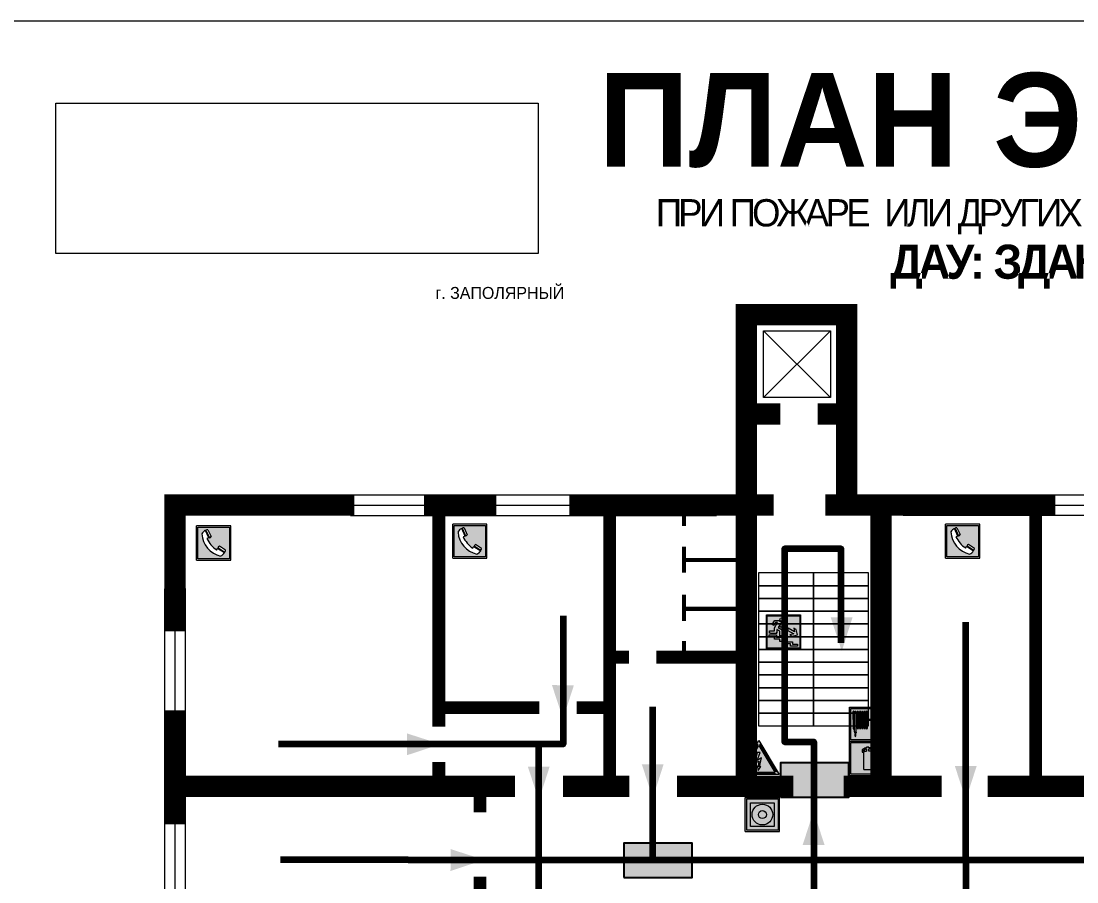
# Model space of a CAD drawing. Header units: millimetres. Extents: x 13114 to 67229, y 22859 to 38520.
# Drawn here: x 22580.6 to 22828.1, y 36537.8 to 36739.7 of the extents above; entities that cross this region are included whole.
import ezdxf

# ---------------------------------------------------------------- set-up
doc = ezdxf.new("R2010")
doc.units = ezdxf.units.MM
doc.layers.add('План_Штампы', color=7, linetype='Continuous')
doc.styles.add('обычный', font='arial.ttf')
picture_1 = doc.add_image_def('image1.jpg', size_in_pixel=(337, 105))

# ---------------------------------------------------------------- blocks, each defined once
blk = doc.blocks.new('A$C7B4425F7')
at = {"true_color": 0xffffff}
blk.add_hatch(color=7, dxfattribs=at).paths.add_polyline_path([(0, 0), (-16, 0), (-16, -8), (0, -8)])
h = blk.add_hatch(color=126)
h.paths.add_polyline_path([(-0.2, -0.2), (-15.8, -0.2), (-15.8, -7.8), (-0.2, -7.8)])
h.paths.add_polyline_path([(-11.76, -2.03), (-11.76, -3.66), (-11.17, -3.66, -0.568275), (-11.17, -6.18), (-12.58, -6.18), (-12.58, -2.03)], flags=16)
h.paths.add_polyline_path([(-13.33, -4.12, -0.495768), (-13.59, -6.18), (-15.03, -6.18), (-15.03, -2.03), (-13.59, -2.03, -0.487973)], flags=16)
h.paths.add_polyline_path([(-10.25, -2.03), (-9.48, -2.03), (-9.48, -6.18), (-10.25, -6.18)], flags=16)
h.paths.add_polyline_path([(-13.84, -3.69), (-14.24, -3.69), (-14.24, -3.03), (-13.9, -3.03, -0.692621)], flags=0)
h.paths.add_polyline_path([(-9.15, -2.03), (-8.4, -2.03), (-8.04, -3.07), (-7.68, -2.03), (-6.93, -2.03), (-7.64, -4.1), (-6.93, -6.18), (-7.68, -6.18), (-8.04, -5.14), (-8.4, -6.18), (-9.15, -6.18), (-8.44, -4.1)], flags=16)
h.paths.add_polyline_path([(-11.76, -4.46), (-11.42, -4.46, -0.692621), (-11.36, -5.12), (-11.76, -5.12)], flags=0)
h.paths.add_polyline_path([(-13.9, -5.2), (-14.24, -5.2), (-14.24, -4.55), (-13.84, -4.55, -0.708038)], flags=0)
edge = h.paths.add_edge_path(flags=16)
edge.add_ellipse((-5.51, -4.08), major_axis=(0, 2.05), ratio=0.586184, start_angle=0, end_angle=360)
edge = h.paths.add_edge_path(flags=0)
edge.add_ellipse((-5.51, -4.08), major_axis=(0, 1.14), ratio=0.454828, start_angle=0, end_angle=360)
h.paths.add_polyline_path([(-4.13, -4.96, 0.377264), (-3.48, -4.52, 0.0555), (-3.16, -2.03), (-1.66, -2.03), (-1.66, -4.96), (-0.96, -4.96), (-0.96, -7.01), (-1.75, -7.01), (-1.75, -6.18), (-3.3, -6.18), (-3.3, -7.02), (-4.13, -7.02)], flags=16)
h.paths.add_polyline_path([(-2.73, -2.91), (-2.28, -2.91), (-2.28, -4.96), (-3.05, -4.96, 0.079136)], flags=0)
at = {"color": 126}
blk.add_lwpolyline([(-16, -8), (0, -8), (0, 0), (-16, 0)], close=True, dxfattribs=at)
blk = doc.blocks.new('вниз')
at = {"lineweight": 0, "true_color": 0xffffff}
h = blk.add_hatch(color=7, dxfattribs=at)
h.dxf.hatch_style = 1
h.paths.add_polyline_path([(40994.51, -4472.22), (40986.51, -4472.22), (40986.51, -4480.22), (40994.51, -4480.22)])
h.paths.add_polyline_path([(40994.31, -4472.42), (40994.31, -4480.01), (40986.71, -4480.01), (40986.71, -4472.42)], flags=16)
h.paths.add_polyline_path([(40988.43, -4473.53), (40989.43, -4473.53), (40990.19, -4473.96), (40990.19, -4474.6), (40991, -4474.6), (40991, -4475.06), (40989.73, -4475.06), (40989.73, -4474.46), (40989.3, -4475.18), (40990.17, -4475.7), (40990.17, -4477.11), (40989.63, -4477.11), (40989.63, -4476.01), (40988.94, -4475.59), (40988.94, -4476.46), (40988.94, -4476.46), (40987.47, -4476.46), (40987.26, -4476.46), (40987.26, -4475.92), (40988.4, -4475.92), (40988.4, -4475.2), (40989.1, -4473.99), (40988.66, -4473.99), (40988.24, -4474.7), (40987.86, -4474.47), (40988.41, -4473.56)], flags=0)
h.paths.add_polyline_path([(40990.55, -4473.29, -1), (40989.69, -4473.29, -1)], flags=0)
h.paths.add_polyline_path([(40988.85, -4476.89), (40988.85, -4477.43), (40990.1, -4477.43), (40990.1, -4477.99), (40991.34, -4477.99), (40991.34, -4478.54), (40992.59, -4478.54), (40992.59, -4479.09), (40993.83, -4479.09), (40993.83, -4479.52), (40992.17, -4479.52), (40992.17, -4478.97), (40990.91, -4478.97), (40990.91, -4478.41), (40989.68, -4478.41), (40989.68, -4477.86), (40988.43, -4477.86), (40988.43, -4477.31), (40987.6, -4477.31), (40987.18, -4477.31), (40987.18, -4476.89)], flags=0)
h.paths.add_polyline_path([(40991.61, -4475.33), (40993.12, -4476.2), (40992.9, -4475.27), (40993.48, -4475.6), (40993.83, -4476.88), (40992.56, -4477.22), (40991.97, -4476.88), (40992.9, -4476.61), (40991.38, -4475.74), (40991.58, -4475.39)], flags=0)
h.paths.add_polyline_path([(40990.19, -4473.96), (40989.43, -4473.53), (40988.43, -4473.53), (40988.41, -4473.56), (40987.86, -4474.47), (40988.24, -4474.7), (40988.66, -4473.99), (40989.1, -4473.99), (40988.4, -4475.2), (40988.4, -4475.92), (40987.26, -4475.92), (40987.26, -4476.46), (40987.47, -4476.46), (40988.94, -4476.46), (40988.94, -4476.27), (40988.94, -4475.59), (40989.63, -4476.01), (40989.63, -4477.11), (40990.17, -4477.11), (40990.17, -4475.7), (40989.3, -4475.18), (40989.73, -4474.46), (40989.73, -4475.06), (40991, -4475.06), (40991, -4474.6), (40990.19, -4474.6)], flags=0)
h.paths.add_polyline_path([(40990.55, -4473.29, 1), (40989.69, -4473.29, 1)], flags=0)
h.paths.add_polyline_path([(40991.61, -4475.33), (40991.58, -4475.39), (40991.38, -4475.74), (40992.9, -4476.61), (40991.97, -4476.88), (40992.56, -4477.22), (40993.83, -4476.88), (40993.48, -4475.6), (40992.9, -4475.27), (40993.12, -4476.2)], flags=0)
h.paths.add_polyline_path([(40990.1, -4477.43), (40988.85, -4477.43), (40988.85, -4476.89), (40987.18, -4476.89), (40987.18, -4477.31), (40987.6, -4477.31), (40988.43, -4477.31), (40988.43, -4477.86), (40989.68, -4477.86), (40989.68, -4478.41), (40990.91, -4478.41), (40990.91, -4478.97), (40992.17, -4478.97), (40992.17, -4479.52), (40993.83, -4479.52), (40993.83, -4479.09), (40992.59, -4479.09), (40992.59, -4478.54), (40991.34, -4478.54), (40991.34, -4477.99), (40990.1, -4477.99)], flags=0)
at = {"lineweight": 0}
h = blk.add_hatch(color=126, dxfattribs=at)
h.dxf.hatch_style = 1
h.paths.add_polyline_path([(40994.31, -4472.42), (40986.71, -4472.42), (40986.71, -4480.01), (40994.31, -4480.01)])
h.paths.add_polyline_path([(40988.43, -4473.53), (40989.43, -4473.53), (40990.19, -4473.96), (40990.19, -4474.6), (40991, -4474.6), (40991, -4475.06), (40989.73, -4475.06), (40989.73, -4474.46), (40989.3, -4475.18), (40990.17, -4475.7), (40990.17, -4477.11), (40989.63, -4477.11), (40989.63, -4476.01), (40988.94, -4475.59), (40988.94, -4476.46), (40988.94, -4476.46), (40987.47, -4476.46), (40987.26, -4476.46), (40987.26, -4475.92), (40988.4, -4475.92), (40988.4, -4475.2), (40989.1, -4473.99), (40988.66, -4473.99), (40988.24, -4474.7), (40987.86, -4474.47), (40988.41, -4473.56)], flags=16)
h.paths.add_polyline_path([(40990.55, -4473.29, -1), (40989.69, -4473.29, -1)], flags=16)
h.paths.add_polyline_path([(40988.85, -4476.89), (40988.85, -4477.43), (40990.1, -4477.43), (40990.1, -4477.99), (40991.34, -4477.99), (40991.34, -4478.54), (40992.59, -4478.54), (40992.59, -4479.09), (40993.83, -4479.09), (40993.83, -4479.52), (40992.17, -4479.52), (40992.17, -4478.97), (40990.91, -4478.97), (40990.91, -4478.41), (40989.68, -4478.41), (40989.68, -4477.86), (40988.43, -4477.86), (40988.43, -4477.31), (40987.6, -4477.31), (40987.18, -4477.31), (40987.18, -4476.89)], flags=16)
h.paths.add_polyline_path([(40991.61, -4475.33), (40993.12, -4476.2), (40992.9, -4475.27), (40993.48, -4475.6), (40993.83, -4476.88), (40992.56, -4477.22), (40991.97, -4476.88), (40992.9, -4476.61), (40991.38, -4475.74), (40991.58, -4475.39)], flags=16)
at = {"lineweight": 0, "true_color": 0xffffff}
h = blk.add_hatch(color=7, dxfattribs=at)
h.dxf.hatch_style = 1
h.paths.add_polyline_path([(40989.73, -4474.46), (40989.73, -4475.06), (40991, -4475.06), (40991, -4474.6), (40990.19, -4474.6), (40990.19, -4473.96), (40989.43, -4473.53), (40988.43, -4473.53), (40988.41, -4473.56), (40987.86, -4474.47), (40988.24, -4474.7), (40988.66, -4473.99), (40989.1, -4473.99), (40988.4, -4475.2), (40988.4, -4475.92), (40987.26, -4475.92), (40987.26, -4476.46), (40987.47, -4476.46), (40988.94, -4476.46), (40988.94, -4475.59), (40989.63, -4476.01), (40989.63, -4477.11), (40990.17, -4477.11), (40990.17, -4475.7), (40989.3, -4475.18)])
h.paths.add_polyline_path([(40989.69, -4473.29, 1), (40990.55, -4473.29, 1)])
h.paths.add_polyline_path([(40991.61, -4475.33), (40991.58, -4475.39), (40991.38, -4475.74), (40992.9, -4476.61), (40991.97, -4476.88), (40992.56, -4477.22), (40993.83, -4476.88), (40993.48, -4475.6), (40992.9, -4475.27), (40993.12, -4476.2)])
h.paths.add_polyline_path([(40990.1, -4477.43), (40988.85, -4477.43), (40988.85, -4476.89), (40987.18, -4476.89), (40987.18, -4477.31), (40987.6, -4477.31), (40988.43, -4477.31), (40988.43, -4477.86), (40989.68, -4477.86), (40989.68, -4478.41), (40990.91, -4478.41), (40990.91, -4478.97), (40992.17, -4478.97), (40992.17, -4479.52), (40993.83, -4479.52), (40993.83, -4479.09), (40992.59, -4479.09), (40992.59, -4478.54), (40991.34, -4478.54), (40991.34, -4477.99), (40990.1, -4477.99)])
at = {"color": 126, "lineweight": 0}
for points in [[(40986.51, -4472.22), (40994.51, -4472.22), (40994.51, -4480.22), (40986.51, -4480.22)], [(40986.71, -4472.42), (40994.31, -4472.42), (40994.31, -4480.01), (40986.71, -4480.01)]]:
    blk.add_lwpolyline(points, close=True, dxfattribs=at)
for points in [[(40987.47, -4476.46), (40987.26, -4476.46), (40987.26, -4475.92), (40988.4, -4475.92), (40988.4, -4475.2), (40989.1, -4473.99), (40988.66, -4473.99), (40988.24, -4474.7), (40987.86, -4474.47), (40988.41, -4473.56), (40988.43, -4473.53), (40989.43, -4473.53), (40990.19, -4473.96), (40990.19, -4474.6), (40991, -4474.6), (40991, -4475.06), (40989.73, -4475.06), (40989.73, -4474.46), (40989.3, -4475.18), (40990.17, -4475.7), (40990.17, -4477.11), (40989.63, -4477.11), (40989.63, -4476.01), (40988.94, -4475.59), (40988.94, -4476.46)], [(40987.6, -4477.31), (40987.18, -4477.31), (40987.18, -4476.89), (40988.85, -4476.89), (40988.85, -4477.43), (40990.1, -4477.43), (40990.1, -4477.99), (40991.34, -4477.99), (40991.34, -4478.54), (40992.59, -4478.54), (40992.59, -4479.09), (40993.83, -4479.09), (40993.83, -4479.52), (40992.17, -4479.52), (40992.17, -4478.97), (40990.91, -4478.97), (40990.91, -4478.41), (40989.68, -4478.41), (40989.68, -4477.86), (40988.43, -4477.86), (40988.43, -4477.31), (40987.6, -4477.31)], [(40987.47, -4476.46), (40988.94, -4476.46), (40988.94, -4476.27)], [(40991.58, -4475.39), (40991.38, -4475.74), (40992.9, -4476.61), (40991.97, -4476.88), (40992.56, -4477.22), (40993.83, -4476.88), (40993.48, -4475.6), (40992.9, -4475.27), (40993.12, -4476.2), (40991.61, -4475.33), (40991.58, -4475.39)]]:
    blk.add_lwpolyline(points, dxfattribs=at)
blk.add_circle((40990.12, -4473.29), 0.432, dxfattribs=at)
blk = doc.blocks.new('A$C32E8229D')
at = {"true_color": 0xffffff}
blk.add_hatch(color=7, dxfattribs=at).paths.add_polyline_path([(0, 0), (0, -8), (16, -8), (16, 0)])
h = blk.add_hatch(color=126)
h.paths.add_polyline_path([(0.2, -0.2), (15.8, -0.2), (15.8, -7.8), (0.2, -7.8)])
h.paths.add_polyline_path([(13.49, -2.05), (12.08, -2.05), (11.37, -2.63, 0.162397), (11.29, -2.84), (11.29, -3.63), (10.35, -3.63), (10.35, -4.05), (11.68, -4.05), (11.68, -3.48), (12.26, -4.28), (11.29, -5.1), (11.29, -6.78), (11.85, -6.78), (11.85, -5.44), (12.8, -4.64), (12.8, -5.94), (14.46, -5.94), (14.46, -5.39), (13.45, -5.39), (13.45, -3.97), (12.46, -2.59), (13.15, -2.59), (13.69, -3.34), (14.18, -3)], flags=16)
h.paths.add_polyline_path([(10.74, -1.82, 1), (11.8, -1.82, 1)], flags=16)
h.paths.add_polyline_path([(9.39, -3.59), (5.99, -3.59), (6.56, -3.03), (5.91, -3.03), (5.1, -3.83), (5.91, -4.64), (6.56, -4.64), (5.99, -4.09), (9.39, -4.09)], flags=16)
h.paths.add_polyline_path([(4.29, -1.08), (1.72, -1.08), (1.72, -6.6), (4.29, -6.6)], flags=16)
at = {"color": 126}
blk.add_lwpolyline([(16, -8), (0, -8), (0, 0), (16, 0)], close=True, dxfattribs=at)
blk = doc.blocks.new('A$C54414219')
at = {"true_color": 0xffffff}
h = blk.add_hatch(color=7, dxfattribs=at)
h.paths.add_polyline_path([(2.39, -9.45), (2.39, -18.3), (11.23, -18.3), (11.23, -9.45)], flags=0)
h.paths.add_polyline_path([(10.71, -13.87, -1), (2.92, -13.87, -1)], flags=0)
h.paths.add_polyline_path([(8.3, -13.87, -1), (5.33, -13.87, -1)], flags=0)
h.paths.add_polyline_path([(0.41, -7.47), (0.41, -20.27), (13.21, -20.27), (13.21, -7.47)])
h.paths.add_polyline_path([(0.92, -19.77), (12.71, -19.77), (12.71, -7.98), (0.92, -7.98)], flags=16)
h.paths.add_polyline_path([(11.23, -9.45), (11.23, -18.3), (2.39, -18.3), (2.39, -9.45)], flags=0)
at = {"lineweight": 5}
h = blk.add_hatch(color=242, dxfattribs=at)
h.paths.add_polyline_path([(12.71, -7.98), (0.92, -7.98), (0.92, -19.77), (12.71, -19.77)])
h.paths.add_polyline_path([(11.23, -18.3), (2.39, -18.3), (2.39, -9.45), (11.23, -9.45)], flags=16)
h.paths.add_polyline_path([(10.71, -13.87, -1), (2.92, -13.87, -1)], flags=0)
h.paths.add_polyline_path([(8.3, -13.87, -1), (5.33, -13.87, -1)], flags=0)
at = {"true_color": 0xffffff}
h = blk.add_hatch(color=7, dxfattribs=at)
h.paths.add_polyline_path([(2.39, -9.45), (2.39, -18.3), (11.23, -18.3), (11.23, -9.45)])
h.paths.add_polyline_path([(10.71, -13.87, -1), (2.92, -13.87, -1)], flags=16)
h.paths.add_polyline_path([(8.3, -13.87, -1), (5.33, -13.87, -1)], flags=0)
at = {"lineweight": 5}
h = blk.add_hatch(color=242, dxfattribs=at)
h.paths.add_polyline_path([(2.92, -13.87, 1), (10.71, -13.87, 1)])
h.paths.add_polyline_path([(8.3, -13.87, -1), (5.33, -13.87, -1)], flags=16)
at = {"color": 242, "lineweight": 5}
for p, q in [((0.41, -20.27), (0.41, -7.47)), ((0.41, -7.47), (13.21, -7.47)), ((0.41, -7.47), (13.21, -7.47)), ((13.21, -20.27), (13.21, -7.47)), ((0.41, -20.27), (13.21, -20.27))]:
    blk.add_line(p, q, dxfattribs=at)
for points in [[(0.92, -7.98), (12.71, -7.98), (12.71, -19.77), (0.92, -19.77)], [(2.39, -9.45), (11.23, -9.45), (11.23, -18.3), (2.39, -18.3)]]:
    blk.add_lwpolyline(points, close=True, dxfattribs=at)
for radius in [3.89, 1.49]:
    blk.add_circle((6.81, -13.87), radius, dxfattribs=at)
blk = doc.blocks.new('A$C3E6D3DDE')
at = {"lineweight": 5}
h = blk.add_hatch(color=40, dxfattribs=at)
h.paths.add_polyline_path([(24.1, 1.45), (16.46, -11.35), (31.74, -11.35)])
h.paths.add_polyline_path([(24.09, -0.46), (30.03, -10.41), (18.14, -10.41)], flags=16)
h.paths.add_polyline_path([(24.54, -3.08), (23.41, -6.02), (25.13, -5.01), (24.33, -8.5), (24.82, -8.27), (23.79, -9.86), (23.4, -8.04), (23.8, -8.43), (24.04, -6.29), (22.39, -7.25), (23.44, -3.08)], flags=0)
h = blk.add_hatch(color=256, dxfattribs=at)
h.paths.add_polyline_path([(24.37, 0.03, 0.567511), (23.82, 0.03), (17.59, -10.4, 0.582454), (17.86, -10.88), (30.32, -10.88, 0.582149), (30.6, -10.4)])
h.paths.add_polyline_path([(24.09, -0.46), (18.14, -10.41), (30.03, -10.41)], flags=16)
h.paths.add_polyline_path([(24.54, -3.08), (23.41, -6.02), (25.13, -5.01), (24.33, -8.5), (24.82, -8.27), (23.79, -9.86), (23.4, -8.04), (23.8, -8.43), (24.04, -6.29), (22.39, -7.25), (23.44, -3.08)], flags=0)
h = blk.add_hatch(color=40, dxfattribs=at)
h.paths.add_polyline_path([(24.09, -0.46), (18.14, -10.41), (30.03, -10.41)])
h.paths.add_polyline_path([(24.82, -8.27), (23.79, -9.86), (23.4, -8.04), (23.8, -8.43), (24.04, -6.29), (22.39, -7.25), (23.44, -3.08), (24.54, -3.08), (23.41, -6.02), (25.13, -5.01), (24.33, -8.5)], flags=16)
at = {"color": 40, "lineweight": 5}
for p, q in [((16.46, -11.35), (24.1, 1.45)), ((24.1, 1.45), (31.74, -11.35))]:
    blk.add_line(p, q, dxfattribs=at)
at = {"lineweight": 5}
for p, q in [((17.59, -10.4), (23.82, 0.03)), ((24.37, 0.03), (30.6, -10.4)), ((18.14, -10.41), (24.09, -0.46)), ((23.44, -3.08), (22.39, -7.25)), ((23.41, -6.02), (24.54, -3.08)), ((24.54, -3.08), (23.44, -3.08)), ((24.09, -0.46), (30.03, -10.41)), ((22.39, -7.25), (24.04, -6.29)), ((25.13, -5.01), (23.41, -6.02)), ((24.04, -6.29), (23.8, -8.43)), ((24.33, -8.5), (25.13, -5.01)), ((17.86, -10.88), (30.32, -10.88)), ((18.14, -10.41), (30.03, -10.41)), ((23.8, -8.43), (23.4, -8.04)), ((23.4, -8.04), (23.79, -9.86)), ((23.79, -9.86), (24.82, -8.27)), ((24.82, -8.27), (24.33, -8.5))]:
    blk.add_line(p, q, dxfattribs=at)
at = {"color": 50, "lineweight": 5}
blk.add_line((31.74, -11.35), (16.46, -11.35), dxfattribs=at)
blk = doc.blocks.new('A$C3AD82952')
at = {"true_color": 0xf5f5ff}
h = blk.add_hatch(color=7, dxfattribs=at)
h.dxf.hatch_style = 1
h.paths.add_polyline_path([(8.21, 8.73, 0.414214), (7.89, 9.05), (7.22, 9.05), (7.22, 9.92), (7.59, 9.92, 1), (7.57, 10.36), (7.22, 10.36), (7.22, 10.6), (6.43, 10.6), (6.43, 10.36), (6.01, 10.36), (4.74, 9.59), (4.74, 8.69), (4.98, 8.73), (4.98, 9.26), (6.12, 9.91), (6.43, 9.91), (6.43, 9.05), (5.76, 9.05, 0.414214), (5.44, 8.73), (5.44, 2.2), (8.21, 2.2)], flags=0)
h.paths.add_polyline_path([(12.8, 12.8), (0, 12.8), (0, 0), (12.8, 0)])
h.paths.add_polyline_path([(0.51, 12.29), (12.29, 12.29), (12.29, 0.51), (0.51, 0.51)], flags=16)
h.paths.add_polyline_path([(4.74, 9.59), (6.01, 10.36), (6.43, 10.36), (6.43, 10.6), (7.22, 10.6), (7.22, 10.36), (7.59, 10.36, -0.94586), (7.59, 9.92), (7.22, 9.92), (7.22, 9.05), (7.89, 9.05, -0.414214), (8.21, 8.73), (8.21, 2.2), (5.44, 2.2), (5.44, 8.73, -0.414214), (5.76, 9.05), (6.43, 9.05), (6.43, 9.91), (6.12, 9.91), (4.98, 9.26), (4.98, 8.73), (4.74, 8.69)], flags=0)
h = blk.add_hatch(color=242)
h.dxf.hatch_style = 1
h.paths.add_polyline_path([(12.29, 12.29), (0.51, 12.29), (0.51, 0.51), (12.29, 0.51)])
h.paths.add_polyline_path([(4.74, 8.69), (4.74, 9.59), (6.01, 10.36), (6.43, 10.36), (6.43, 10.6), (7.22, 10.6), (7.22, 10.36), (7.59, 10.36, -0.94586), (7.59, 9.92), (7.22, 9.92), (7.22, 9.05), (7.89, 9.05, -0.414214), (8.21, 8.73), (8.21, 2.2), (5.44, 2.2), (5.44, 8.73, -0.414214), (5.76, 9.05), (6.43, 9.05), (6.43, 9.91), (6.12, 9.91), (4.98, 9.26), (4.98, 8.73)], flags=16)
h = blk.add_hatch(color=7, dxfattribs=at)
h.dxf.hatch_style = 1
h.paths.add_polyline_path([(8.21, 8.73, 0.414214), (7.89, 9.05), (7.22, 9.05), (7.22, 9.92), (7.59, 9.92, 1), (7.57, 10.36), (7.22, 10.36), (7.22, 10.6), (6.43, 10.6), (6.43, 10.36), (6.01, 10.36), (4.74, 9.59), (4.74, 8.69), (4.98, 8.73), (4.98, 9.26), (6.12, 9.91), (6.43, 9.91), (6.43, 9.05), (5.76, 9.05, 0.414214), (5.44, 8.73), (5.44, 2.2), (8.21, 2.2)])
at = {"color": 242, "lineweight": 5}
for p, q in [((0, 0), (0, 12.8)), ((0, 12.8), (12.8, 12.8)), ((12.8, 0), (12.8, 12.8)), ((6.01, 10.36), (4.74, 9.59)), ((4.74, 9.59), (4.74, 8.69)), ((4.74, 8.69), (4.98, 8.73)), ((4.98, 9.26), (6.12, 9.91)), ((4.98, 8.73), (4.98, 9.26)), ((5.44, 2.2), (5.44, 8.73)), ((5.76, 9.05), (6.43, 9.05)), ((6.01, 10.36), (6.43, 10.36)), ((6.12, 9.91), (6.43, 9.91)), ((7.22, 10.6), (6.43, 10.6)), ((6.43, 10.6), (6.43, 10.36)), ((6.43, 9.91), (6.43, 9.05)), ((7.22, 10.36), (7.22, 10.6)), ((7.59, 10.36), (7.22, 10.36)), ((7.22, 9.05), (7.22, 9.92)), ((7.59, 9.92), (7.22, 9.92)), ((7.89, 9.05), (7.22, 9.05)), ((8.21, 2.2), (8.21, 8.73)), ((0, 0), (12.8, 0)), ((5.44, 2.2), (8.21, 2.2))]:
    blk.add_line(p, q, dxfattribs=at)
blk.add_lwpolyline([(0.51, 12.29), (12.29, 12.29), (12.29, 0.51), (0.51, 0.51)], close=True, dxfattribs=at)
for centre, radius, start, end in [((5.76, 8.73), 0.32, 90, 180), ((7.58, 10.14), 0.223, 273.1875, 86.8125), ((7.89, 8.73), 0.32, 0, 90)]:
    blk.add_arc(centre, radius, start, end, dxfattribs=at)
blk = doc.blocks.new('A$C37112FD5')
at = {"true_color": 0xf5f5ff}
h = blk.add_hatch(color=7, dxfattribs=at)
h.dxf.hatch_style = 1
h.paths.add_polyline_path([(12.8, -7.4), (0, -7.4), (0, -20.2), (12.8, -20.2)])
h.paths.add_polyline_path([(12.29, -7.91), (12.29, -19.69), (0.51, -19.69), (0.51, -7.91)], flags=16)
h.paths.add_polyline_path([(4.98, -9.04, -0.42597), (5.17, -9.22), (5.17, -12.25), (5.17, -15.29, -0.432244), (4.98, -15.47), (4.83, -15.47, -0.42597), (4.64, -15.29), (4.64, -12.25), (4.64, -9.22, -0.432244), (4.83, -9.04)], flags=0)
h.paths.add_polyline_path([(4.28, -9.22), (4.28, -12.25), (4.28, -15.29, -0.432244), (4.09, -15.47), (3.94, -15.47, -0.42597), (3.75, -15.29), (3.75, -12.25), (3.75, -9.22, -0.432244), (3.94, -9.04), (4.09, -9.04, -0.42597)], flags=0)
h.paths.add_polyline_path([(5.72, -9.04), (5.87, -9.04, -0.42597), (6.06, -9.22), (6.06, -12.25), (6.06, -15.29, -0.432244), (5.87, -15.47), (5.72, -15.47, -0.42597), (5.53, -15.29), (5.53, -12.25), (5.53, -9.22, -0.432244)], flags=0)
h.paths.add_polyline_path([(6.42, -8.9), (6.5, -8.9, -0.42597), (6.69, -9.08), (6.69, -12.03), (8.21, -12.03, -15.824349), (8.21, -12.47), (6.69, -12.47), (6.69, -15.42, -0.432244), (6.5, -15.6), (6.42, -15.6)], flags=0)
h.paths.add_polyline_path([(3.39, -9.22), (3.39, -12.25), (3.39, -15.29, -0.432244), (3.2, -15.47), (3.05, -15.47, -0.42597), (2.85, -15.29), (2.85, -12.25), (2.85, -9.22, -0.432244), (3.05, -9.04), (3.2, -9.04, -0.42597)], flags=0)
h.paths.add_polyline_path([(2.5, -9.22), (2.5, -16.71), (1.96, -16.71), (1.96, -9.22, -0.432244), (2.15, -9.04), (2.31, -9.04, -0.42597)], flags=0)
h.paths.add_polyline_path([(1.61, -8.9), (1.61, -15.6), (1.57, -15.6, -0.42597), (1.37, -15.42), (1.37, -12.03), (1.37, -9.09, -0.432244), (1.57, -8.9)], flags=0)
h.paths.add_polyline_path([(9.76, -10.81), (9.76, -12.03), (8.49, -12.03, -0.336371)], flags=0)
h.paths.add_polyline_path([(8.49, -12.47), (9.76, -12.47), (9.76, -13.7, -0.336371)], flags=0)
h.paths.add_polyline_path([(10.11, -10.81, -0.336371), (11.38, -12.03), (10.11, -12.03)], flags=0)
h.paths.add_polyline_path([(10.11, -12.47), (11.38, -12.47, -0.336371), (10.11, -13.7)], flags=0)
h.paths.add_polyline_path([(2.5, -16.84), (2.5, -17.05), (1.97, -17.05), (1.97, -16.84)], flags=0)
h.paths.add_polyline_path([(2.5, -17.24, -0.033778), (2.24, -18.6, -0.033778), (1.97, -17.24)], flags=0)
h = blk.add_hatch(color=242)
h.dxf.hatch_style = 1
h.paths.add_polyline_path([(12.29, -7.91), (0.51, -7.91), (0.51, -19.69), (12.29, -19.69)])
h.paths.add_polyline_path([(6.42, -15.6), (6.42, -8.9), (6.5, -8.9, -0.42597), (6.69, -9.08), (6.69, -12.03), (8.21, -12.03, -15.824349), (8.21, -12.47), (6.69, -12.47), (6.69, -15.42, -0.432244), (6.5, -15.6)], flags=16)
h.paths.add_polyline_path([(5.87, -15.47), (5.72, -15.47, -0.42597), (5.53, -15.29), (5.53, -12.25), (5.53, -9.22, -0.432244), (5.72, -9.04), (5.87, -9.04, -0.42597), (6.06, -9.22), (6.06, -12.25), (6.06, -15.29, -0.432244)], flags=16)
h.paths.add_polyline_path([(4.98, -15.47), (4.83, -15.47, -0.42597), (4.64, -15.29), (4.64, -12.25), (4.64, -9.22, -0.432244), (4.83, -9.04), (4.98, -9.04, -0.42597), (5.17, -9.22), (5.17, -12.25), (5.17, -15.29, -0.432244)], flags=16)
h.paths.add_polyline_path([(4.09, -15.47), (3.94, -15.47, -0.42597), (3.75, -15.29), (3.75, -12.25), (3.75, -9.22, -0.432244), (3.94, -9.04), (4.09, -9.04, -0.42597), (4.28, -9.22), (4.28, -12.25), (4.28, -15.29, -0.432244)], flags=16)
h.paths.add_polyline_path([(3.2, -15.47), (3.05, -15.47, -0.42597), (2.85, -15.29), (2.85, -12.25), (2.85, -9.22, -0.432244), (3.05, -9.04), (3.2, -9.04, -0.42597), (3.39, -9.22), (3.39, -12.25), (3.39, -15.29, -0.432244)], flags=16)
h.paths.add_polyline_path([(2.5, -17.05), (1.97, -17.05), (1.97, -16.84), (2.5, -16.84)], flags=16)
h.paths.add_polyline_path([(2.5, -17.24, -0.033778), (2.24, -18.6, -0.033778), (1.97, -17.24)], flags=16)
h.paths.add_polyline_path([(2.5, -16.71), (1.96, -16.71), (1.96, -9.22, -0.432244), (2.15, -9.04), (2.31, -9.04, -0.42597), (2.5, -9.22)], flags=16)
h.paths.add_polyline_path([(1.61, -15.6), (1.57, -15.6, -0.42597), (1.37, -15.42), (1.37, -12.03), (1.37, -9.09, -0.432244), (1.57, -8.9), (1.61, -8.9)], flags=16)
h.paths.add_polyline_path([(8.49, -12.47), (9.76, -12.47), (9.76, -13.7, -0.336371)], flags=0)
h.paths.add_polyline_path([(10.11, -13.7), (10.11, -12.47), (11.38, -12.47, -0.336371)], flags=0)
h.paths.add_polyline_path([(8.49, -12.03, -0.336371), (9.76, -10.81), (9.76, -12.03)], flags=0)
h.paths.add_polyline_path([(10.11, -12.03), (10.11, -10.81, -0.336371), (11.38, -12.03)], flags=0)
h = blk.add_hatch(color=7, dxfattribs=at)
h.dxf.hatch_style = 1
h.paths.add_polyline_path([(1.61, -8.9), (1.57, -8.9, 0.432244), (1.37, -9.09), (1.37, -12.03), (1.37, -15.42, 0.42597), (1.57, -15.6), (1.61, -15.6)])
h.paths.add_polyline_path([(2.5, -9.22, 0.42597), (2.31, -9.04), (2.15, -9.04, 0.432244), (1.96, -9.22), (1.96, -16.71), (2.5, -16.71)])
h.paths.add_polyline_path([(2.5, -16.84), (1.97, -16.84), (1.97, -17.05), (2.5, -17.05)])
h.paths.add_polyline_path([(2.5, -17.24), (1.97, -17.24, 0.033778), (2.24, -18.6, 0.033778)])
h.paths.add_polyline_path([(3.39, -12.25), (3.39, -9.22, 0.42597), (3.2, -9.04), (3.05, -9.04, 0.432244), (2.85, -9.22), (2.85, -12.25), (2.85, -15.29, 0.42597), (3.05, -15.47), (3.2, -15.47, 0.432244), (3.39, -15.29)])
h.paths.add_polyline_path([(4.28, -12.25), (4.28, -9.22, 0.42597), (4.09, -9.04), (3.94, -9.04, 0.432244), (3.75, -9.22), (3.75, -12.25), (3.75, -15.29, 0.42597), (3.94, -15.47), (4.09, -15.47, 0.432244), (4.28, -15.29)])
h.paths.add_polyline_path([(5.17, -12.25), (5.17, -9.22, 0.42597), (4.98, -9.04), (4.83, -9.04, 0.432244), (4.64, -9.22), (4.64, -12.25), (4.64, -15.29, 0.42597), (4.83, -15.47), (4.98, -15.47, 0.432244), (5.17, -15.29)])
h.paths.add_polyline_path([(6.06, -12.25), (6.06, -9.22, 0.42597), (5.87, -9.04), (5.72, -9.04, 0.432244), (5.53, -9.22), (5.53, -12.25), (5.53, -15.29, 0.42597), (5.72, -15.47), (5.87, -15.47, 0.432244), (6.06, -15.29)])
h.paths.add_polyline_path([(6.69, -12.47), (8.21, -12.47, 15.824349), (8.21, -12.03), (6.69, -12.03), (6.69, -9.08, 0.42597), (6.5, -8.9), (6.42, -8.9), (6.42, -15.6), (6.5, -15.6, 0.432244), (6.69, -15.42)])
h.paths.add_polyline_path([(8.49, -12.47), (9.76, -12.47), (9.76, -13.7, -0.336371)], flags=16)
h.paths.add_polyline_path([(8.49, -12.03, -0.336371), (9.76, -10.81), (9.76, -12.03)], flags=16)
h.paths.add_polyline_path([(10.11, -12.47), (11.38, -12.47, -0.336371), (10.11, -13.7)], flags=16)
h.paths.add_polyline_path([(10.11, -12.03), (10.11, -10.81, -0.336371), (11.38, -12.03)], flags=16)
h = blk.add_hatch(color=242)
h.dxf.hatch_style = 1
h.paths.add_polyline_path([(9.76, -10.81, 0.336371), (8.49, -12.03), (9.76, -12.03)])
h.paths.add_polyline_path([(10.11, -10.81), (10.11, -12.03), (11.38, -12.03, 0.336371)])
h.paths.add_polyline_path([(11.38, -12.47), (10.11, -12.47), (10.11, -13.7, 0.336371)])
h.paths.add_polyline_path([(9.76, -12.47), (8.49, -12.47, 0.336371), (9.76, -13.7)])
at = {"color": 242, "lineweight": 5}
for p, q in [((0, -20.2), (0, -7.4)), ((0, -7.4), (12.8, -7.4)), ((12.8, -20.2), (12.8, -7.4)), ((1.37, -12.03), (1.37, -9.08)), ((1.57, -8.9), (1.61, -8.9)), ((1.61, -8.9), (1.61, -15.6)), ((1.96, -16.71), (1.96, -9.22)), ((2.15, -9.04), (2.31, -9.04)), ((2.5, -16.71), (2.5, -9.22)), ((2.85, -12.25), (2.85, -9.22)), ((3.05, -9.04), (3.2, -9.04)), ((3.39, -12.25), (3.39, -9.22)), ((3.75, -12.25), (3.75, -9.22)), ((3.94, -9.04), (4.09, -9.04)), ((4.28, -12.25), (4.28, -9.22)), ((4.64, -12.25), (4.64, -9.22)), ((4.83, -9.04), (4.98, -9.04)), ((5.17, -12.25), (5.17, -9.22)), ((5.53, -12.25), (5.53, -9.22)), ((5.72, -9.04), (5.87, -9.04)), ((6.06, -12.25), (6.06, -9.22)), ((6.42, -8.9), (6.42, -15.6)), ((6.5, -8.9), (6.42, -8.9)), ((6.69, -12.03), (6.69, -9.08)), ((9.76, -10.81), (9.76, -12.03)), ((10.11, -10.81), (10.11, -12.03)), ((1.37, -12.03), (1.37, -15.42)), ((1.57, -15.6), (1.61, -15.6)), ((2.85, -12.25), (2.85, -15.29)), ((3.05, -15.47), (3.2, -15.47)), ((3.39, -12.25), (3.39, -15.29)), ((3.75, -12.25), (3.75, -15.29)), ((3.94, -15.47), (4.09, -15.47)), ((4.28, -12.25), (4.28, -15.29)), ((4.64, -12.25), (4.64, -15.29)), ((4.83, -15.47), (4.98, -15.47)), ((5.17, -12.25), (5.17, -15.29)), ((5.53, -12.25), (5.53, -15.29)), ((5.72, -15.47), (5.87, -15.47)), ((6.06, -12.25), (6.06, -15.29)), ((6.42, -15.6), (6.5, -15.6)), ((8.21, -12.03), (6.69, -12.03)), ((8.21, -12.47), (6.69, -12.47)), ((6.69, -12.47), (6.69, -15.42)), ((9.76, -12.03), (8.49, -12.03)), ((9.76, -12.47), (8.49, -12.47)), ((9.76, -12.47), (9.76, -13.7)), ((11.38, -12.03), (10.11, -12.03)), ((11.38, -12.47), (10.11, -12.47)), ((10.11, -12.47), (10.11, -13.7)), ((1.96, -16.71), (2.5, -16.71)), ((1.97, -16.84), (2.5, -16.84)), ((1.97, -17.05), (1.97, -16.84)), ((2.5, -17.05), (1.97, -17.05)), ((1.97, -17.24), (2.5, -17.24)), ((2.5, -16.84), (2.5, -17.05)), ((0, -20.2), (12.8, -20.2))]:
    blk.add_line(p, q, dxfattribs=at)
blk.add_lwpolyline([(0.51, -7.91), (12.29, -7.91), (12.29, -19.69), (0.51, -19.69)], close=True, dxfattribs=at)
for centre, radius, start, end in [((1.56, -9.09), 0.182, 87.1027, 180.6071), ((2.15, -9.22), 0.182, 87.1027, 180.6071), ((2.32, -9.22), 0.182, 359.3929, 92.8973), ((3.04, -9.22), 0.182, 87.1027, 180.6071), ((3.21, -9.22), 0.182, 359.3929, 92.8973), ((3.93, -9.22), 0.182, 87.1027, 180.6071), ((4.1, -9.22), 0.182, 359.3929, 92.8973), ((4.82, -9.22), 0.182, 87.1027, 180.6071), ((4.99, -9.22), 0.182, 359.3929, 92.8973), ((5.71, -9.22), 0.182, 87.1027, 180.6071), ((5.88, -9.22), 0.182, 359.3929, 92.8973), ((6.51, -9.09), 0.182, 359.3929, 92.8973), ((9.93, -12.25), 1.74, 187.2319, 172.7681), ((9.93, -12.25), 1.46, 96.9927, 171.3585), ((9.93, -12.25), 1.46, 8.6415, 83.0073), ((1.56, -15.42), 0.182, 179.3929, 272.8973), ((3.04, -15.29), 0.182, 179.3929, 272.8973), ((3.21, -15.29), 0.182, 267.1027, 0.6071), ((3.93, -15.29), 0.182, 179.3929, 272.8973), ((4.1, -15.29), 0.182, 267.1027, 0.6071), ((4.82, -15.29), 0.182, 179.3929, 272.8973), ((4.99, -15.29), 0.182, 267.1027, 0.6071), ((5.71, -15.29), 0.182, 179.3929, 272.8973), ((5.88, -15.29), 0.182, 267.1027, 0.6071), ((6.51, -15.42), 0.182, 267.1027, 0.6071), ((9.93, -12.25), 1.46, 188.6415, 263.0073), ((9.93, -12.25), 1.46, 276.9927, 351.3585), ((12.17, -15.98), 10.27, 187.041, 194.7793), ((-7.7, -15.98), 10.27, 345.2207, 352.959)]:
    blk.add_arc(centre, radius, start, end, dxfattribs=at)
blk = doc.blocks.new('A$C456E1F9C')
at = {"lineweight": 5}
h = blk.add_hatch(color=242, dxfattribs=at)
h.paths.add_polyline_path([(0.51, -1.47), (0.51, -13.26), (12.29, -13.26), (12.29, -1.47)])
h.paths.add_polyline_path([(5.42, -4.95, -0.254479), (4.78, -5.4), (3.52, -2.53, -0.209735), (4.23, -2.4)], flags=16)
h.paths.add_polyline_path([(8.53, -8.6), (10.87, -10.17), (10.54, -10.76), (8.03, -9.13, -0.192251)], flags=16)
h.paths.add_polyline_path([(4.61, -5.49, 0.005518), (3.87, -5.72, 0.128647), (7.49, -10.01, 0.00809), (7.83, -9.33), (10.47, -10.97, -0.16736), (8.99, -12.25, -0.327862), (1.95, -3.95, -0.166952), (3.36, -2.62)], flags=16)
at = {"color": 242, "lineweight": 5}
for p, q in [((0, -13.77), (0, -0.97)), ((12.8, -0.97), (0, -0.97)), ((4.61, -5.49), (3.36, -2.62)), ((3.52, -2.53), (4.78, -5.4)), ((4.23, -2.4), (5.42, -4.95)), ((12.8, -13.77), (12.8, -0.97)), ((7.83, -9.33), (10.47, -10.97)), ((8.03, -9.13), (10.54, -10.76)), ((10.81, -10.12), (8.53, -8.6)), ((10.54, -10.76), (10.8, -10.3)), ((10.8, -10.3), (10.81, -10.12)), ((0, -13.77), (12.8, -13.77))]:
    blk.add_line(p, q, dxfattribs=at)
blk.add_lwpolyline([(0.51, -1.47), (12.29, -1.47), (12.29, -13.26), (0.51, -13.26)], close=True, dxfattribs=at)
for centre, radius, start, end in [((4.59, -5.34), 2.99, 114.2845, 152.1974), ((11.12, -3.31), 9.19, 183.9915, 256.6009), ((4.02, -3.27), 0.891, 76.3284, 123.7092), ((14.98, -39.1), 35.17, 107.1487, 108.4135), ((13.86, -0.94), 11.08, 205.5536, 234.8762), ((4.68, -4.59), 0.824, 276.9621, 334.0723), ((-13.31, 0.8), 23.44, 332.5487, 334.4027), ((8.94, -9.5), 0.989, 114.4092, 157.9388), ((7.87, -9.46), 3, 291.9291, 329.9329)]:
    blk.add_arc(centre, radius, start, end, dxfattribs=at)

msp = doc.modelspace()

# ---------------------------------------------------------------- linework, layer by layer
at = {"color": 5, "lineweight": 0}
msp.add_lwpolyline([(22563.37, 36344.67), (23163.37, 36344.67), (23163.37, 36739.67), (22563.37, 36739.67)], close=True, dxfattribs=at)
at = {"lineweight": 100, "const_width": 5}
for points in [[(22750.62, 36560.25), (22750.62, 36670.79), (22774.16, 36670.79), (22774.16, 36626.18)], [(22750.62, 36647.57), (22758.57, 36647.57)], [(22774.16, 36647.57), (22767.35, 36647.57)], [(22616.7, 36596.6), (22616.7, 36626.18), (22658.7, 36626.18)], [(22675.08, 36626.18), (22692, 36626.18)], [(22709.11, 36626.18), (22724.95, 36626.18)], [(22723.52, 36626.18), (22757, 36626.18)], [(22769.12, 36626.18), (22804.95, 36626.18)], [(22782.22, 36626.18), (22782.22, 36560.25)], [(22804.02, 36626.18), (22823.06, 36626.18)], [(22616.7, 36551.34), (22616.7, 36578.04)], [(22616.7, 36560.25), (22627.19, 36560.25)], [(22625.5, 36560.25), (22661.93, 36560.25)], [(22661.93, 36560.25), (22696.37, 36560.25)], [(22707.68, 36560.25), (22723.17, 36560.25)], [(22734.4, 36560.25), (22761.64, 36560.25)], [(22773.43, 36560.25), (22796.45, 36560.25)], [(22775.59, 36560.25), (22795.27, 36560.25)], [(22807.22, 36560.25), (22862.52, 36560.25)]]:
    msp.add_lwpolyline(points, dxfattribs=at)
at = {"lineweight": 0}
for points in [[(22754.64, 36667.05), (22770.39, 36667.05), (22770.39, 36651.44), (22754.64, 36651.44)], [(22753.45, 36607.26), (22766.35, 36607.26), (22766.35, 36610.25), (22753.45, 36610.25)], [(22766.35, 36607.26), (22779.25, 36607.26), (22779.25, 36610.25), (22766.35, 36610.25)], [(22753.45, 36604.28), (22766.35, 36604.28), (22766.35, 36607.26), (22753.45, 36607.26)], [(22766.35, 36604.28), (22779.25, 36604.28), (22779.25, 36607.26), (22766.35, 36607.26)], [(22753.45, 36601.29), (22766.35, 36601.29), (22766.35, 36604.28), (22753.45, 36604.28)], [(22766.35, 36601.29), (22779.25, 36601.29), (22779.25, 36604.28), (22766.35, 36604.28)], [(22753.45, 36598.3), (22766.35, 36598.3), (22766.35, 36601.29), (22753.45, 36601.29)], [(22766.35, 36598.3), (22779.25, 36598.3), (22779.25, 36601.29), (22766.35, 36601.29)], [(22753.45, 36595.31), (22766.35, 36595.31), (22766.35, 36598.3), (22753.45, 36598.3)], [(22766.35, 36595.31), (22779.25, 36595.31), (22779.25, 36598.3), (22766.35, 36598.3)], [(22753.45, 36592.32), (22766.35, 36592.32), (22766.35, 36595.31), (22753.45, 36595.31)], [(22766.35, 36592.32), (22779.25, 36592.32), (22779.25, 36595.31), (22766.35, 36595.31)], [(22753.45, 36589.33), (22766.35, 36589.33), (22766.35, 36592.32), (22753.45, 36592.32)], [(22766.35, 36589.33), (22779.25, 36589.33), (22779.25, 36592.32), (22766.35, 36592.32)], [(22753.45, 36586.34), (22766.35, 36586.34), (22766.35, 36589.33), (22753.45, 36589.33)], [(22766.35, 36586.34), (22779.25, 36586.34), (22779.25, 36589.33), (22766.35, 36589.33)], [(22753.45, 36583.35), (22766.35, 36583.35), (22766.35, 36586.34), (22753.45, 36586.34)], [(22766.35, 36583.35), (22779.25, 36583.35), (22779.25, 36586.34), (22766.35, 36586.34)], [(22753.45, 36580.36), (22766.35, 36580.36), (22766.35, 36583.35), (22753.45, 36583.35)], [(22766.35, 36580.36), (22779.25, 36580.36), (22779.25, 36583.35), (22766.35, 36583.35)], [(22753.45, 36577.37), (22766.35, 36577.37), (22766.35, 36580.36), (22753.45, 36580.36)], [(22766.35, 36577.37), (22779.25, 36577.37), (22779.25, 36580.36), (22766.35, 36580.36)], [(22753.45, 36574.38), (22766.35, 36574.38), (22766.35, 36577.37), (22753.45, 36577.37)], [(22766.35, 36574.38), (22779.25, 36574.38), (22779.25, 36577.37), (22766.35, 36577.37)]]:
    msp.add_lwpolyline(points, close=True, dxfattribs=at)
for points in [[(22754.64, 36651.44), (22770.39, 36667.05)], [(22754.64, 36667.05), (22770.39, 36651.44)], [(22658.28, 36628.57), (22744.13, 36628.57)], [(22787.21, 36628.55), (22879.95, 36628.55)], [(22658.7, 36626.18), (22744.55, 36626.18)], [(22787.38, 36626.18), (22879.49, 36626.18)], [(22657.81, 36623.75), (22743.66, 36623.75)], [(22787.35, 36623.81), (22881.44, 36623.81)], [(22614.33, 36500.35), (22614.33, 36606.54)], [(22616.7, 36500.51), (22616.7, 36606.7)], [(22619.17, 36500.42), (22619.17, 36606.61)]]:
    msp.add_lwpolyline(points, dxfattribs=at)
for points, const_width in [([(22678.55, 36574.2), (22678.55, 36626.18)], 3), ([(22718.57, 36560.25), (22718.57, 36626.18)], 3), ([(22736.01, 36621.3), (22736.01, 36625.68)], 1), ([(22818.46, 36560.25), (22818.46, 36626.18)], 3), ([(22736.01, 36610.3), (22736.01, 36616.42)], 1), ([(22736.01, 36613.3), (22749.79, 36613.3)], 1), ([(22736.01, 36598.96), (22736.01, 36605.2)], 1), ([(22736.01, 36601.85), (22749.79, 36601.85)], 1), ([(22736.01, 36591.14), (22736.01, 36594.31)], 1), ([(22718.57, 36590.51), (22723.1, 36590.51)], 3), ([(22751.14, 36590.51), (22729.5, 36590.51)], 3), ([(22678.66, 36578.68), (22702.08, 36578.68)], 3), ([(22710.83, 36578.68), (22717.94, 36578.68)], 3), ([(22678.55, 36561.89), (22678.55, 36565.89)], 3), ([(22688.17, 36554.13), (22688.17, 36561.4)], 3), ([(22688.17, 36523.62), (22688.17, 36539.03)], 3)]:
    msp.add_lwpolyline(points, dxfattribs=dict(at, const_width=const_width))
at = {"color": 126, "lineweight": 100, "true_color": 0x008754}
for points in [[(22772.85, 36593.88), (22772.85, 36615.88), (22759.57, 36615.88), (22759.57, 36570.66), (22766.41, 36570.66), (22766.41, 36543.01)], [(22707.7, 36600.17), (22707.7, 36570.14), (22701.91, 36570.14), (22701.91, 36491.73)], [(22802.1, 36543.01), (22802.1, 36598.74)], [(22728.69, 36543.01), (22728.69, 36578.85)], [(22701.91, 36570.14), (22640.94, 36570.14)], [(22671.34, 36543.01), (22641.38, 36543.01)], [(22671.34, 36543.01), (22671.34, 36543.01), (23102.46, 36543.01)], [(22766.41, 36543.01), (22766.41, 36491.73), (22766.41, 36508.1), (22727.64, 36508.1)], [(22802.1, 36543.01), (22802.1, 36491.73)]]:
    msp.add_lwpolyline(points, dxfattribs=at)
at = {"layer": 'План_Штампы', "color": 126, "true_color": 0x008754}
for points in [[(22770.4, 36599.85), (22775.53, 36599.84), (22772.99, 36591.96)], [(22705.06, 36583.95), (22710.2, 36583.93), (22707.65, 36576.05)], [(22671.04, 36567.51), (22671.05, 36572.64), (22678.93, 36570.1)], [(22699.39, 36564.87), (22704.52, 36564.86), (22701.98, 36556.98)], [(22726.11, 36565.42), (22731.24, 36565.4), (22728.7, 36557.53)], [(22799.49, 36565.01), (22804.62, 36564.99), (22802.08, 36557.11)], [(22768.97, 36546.47), (22763.83, 36546.48), (22766.38, 36554.36)], [(22681.27, 36540.38), (22681.28, 36545.51), (22689.16, 36542.97)]]:
    msp.add_solid(points, dxfattribs=at)

# ---------------------------------------------------------------- block references
for name, p, xscale, yscale, zscale in [('A$C456E1F9C', (22621.75, 36621.89), 0.625, 0.625, 0.625), ('A$C456E1F9C', (22681.81, 36622.31), 0.625, 0.625, 0.625), ('A$C456E1F9C', (22797.34, 36622.34), 0.625, 0.625, 0.625), ('A$C37112FD5', (22774.79, 36583.42), 0.6249984004534781, 0.6249984004534781, 0.6249984004534781), ('A$C3E6D3DDE', (22738.51, 36570.07), 0.625, 0.625, 0.625), ('A$C3AD82952', (22774.79, 36562.79), 0.625, 0.625, 0.625), ('A$C54414219', (22750.13, 36562.27), 0.625, 0.625, 0.625)]:
    msp.add_blockref(name, p, dxfattribs=dict(xscale=xscale, yscale=yscale, zscale=zscale))
at = {"color": 126, "true_color": 0x008754}
msp.add_blockref('вниз', (-18231.18, 41072.62), dxfattribs=at)
at = {"layer": 'План_Штампы'}
msp.add_blockref('A$C7B4425F7', (22774.65, 36565.71), dxfattribs=at)
at = {"layer": 'План_Штампы', "color": 126, "true_color": 0x008754, "xscale": -1}
msp.add_blockref('A$C32E8229D', (22737.94, 36546.88), dxfattribs=at)

# ---------------------------------------------------------------- texts
at = {"lineweight": 0, "style": 'обычный'}
for s, insert, char_height, width, attachment_point in [('{\\fProxima Nova Rg|b1|i0|c204|p2;ПЛАН ЭВАКУАЦИИ}', (22716.02, 36727.5), 22, 493.8901, 1), ('\\pi-8.4,l8.4,t8.4;{\\fProxima Nova Rg|b0|i0|c204|p2;г. ЗАПОЛЯРНЫЙ\\H1.6404x; }', (22692.83, 36675.91), 2.8, 126.6484, 5)]:
    msp.add_mtext(s, dxfattribs=dict(at, insert=insert, char_height=char_height, width=width, attachment_point=attachment_point))
at = {"color": 0, "lineweight": 0, "insert": (22866.88, 36698.09), "char_height": 8, "width": 449.2158, "attachment_point": 5, "style": 'обычный'}
msp.add_mtext('{\\fArial Black|b1|i0|c204|p34;\\H2x;\\T0.85;  \\fArial Narrow|b0|i0|c204|p34;\\H0.8x;\\W0.9;\\P\\fProxima Nova Rg|b0|i0|c204|p2;\\H0.5x;\\W1;\\C256;ПРИ ПОЖАРЕ  ИЛИ ДРУГИХ ЧРЕЗВЫЧАЙНЫХ СИТУАЦИЯХ  ИЗ ПОМЕЩЕНИЙ \\fProxima Nova Rg|b1|i0|c204|p2;\\H1.25x;\\PДАУ: ЗДАНИЕ УПРАВЛЕНИЯ\\fProxima Nova Rg|b1|i0|c0|p2; 6 \\fProxima Nova Rg|b1|i0|c204|p2;ЭТАЖ}', dxfattribs=at)

# ---------------------------------------------------------------- pictures from other files: only their frames are drawn
at = {"color": 7, "lineweight": 0, "true_color": 0xf5f5ff}
image = msp.add_image(picture_1, insert=(22588.74, 36685.2), size_in_units=(113.11, 35.24), dxfattribs=at)
image.dxf.flags = 7

doc.saveas('drawing.dxf')
